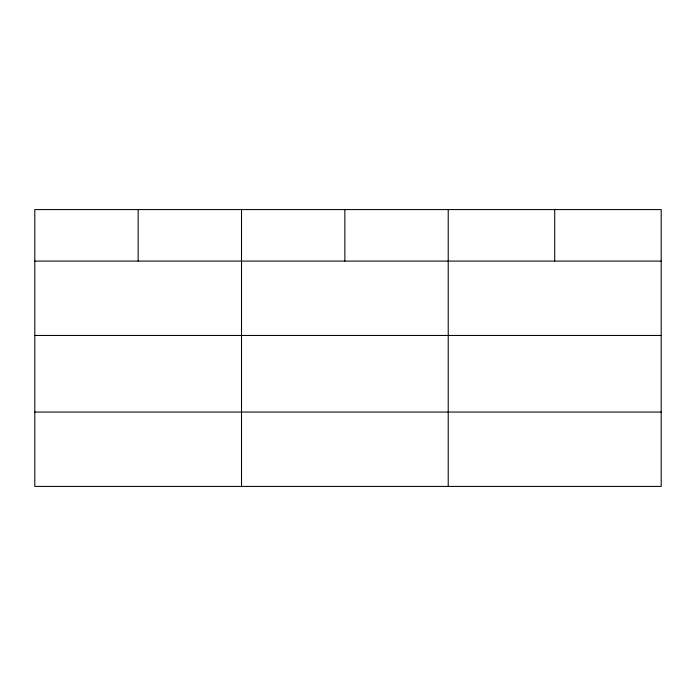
<?xml version="1.0" encoding="UTF-8"?>
<svg xmlns="http://www.w3.org/2000/svg" width="696" height="696" viewBox="0 0 696 696"><rect width="100%" height="100%" fill="white"/><g stroke="black" fill="none" stroke-linecap="round" stroke-linejoin="round"><path stroke-width="1.04" d="M661.2 335.455L661.2 209.583L34.8 209.583L34.8 486.417L661.2 486.417L661.2 335.455L34.8 335.455M34.8 261.096L661.2 261.096M34.8 412.058L661.2 412.058M554.712 209.583L554.712 261.096M448.224 209.583L448.224 486.417M344.868 209.583L344.868 261.096M241.512 209.583L241.512 486.417M138.156 209.583L138.156 261.096"/></g></svg>
